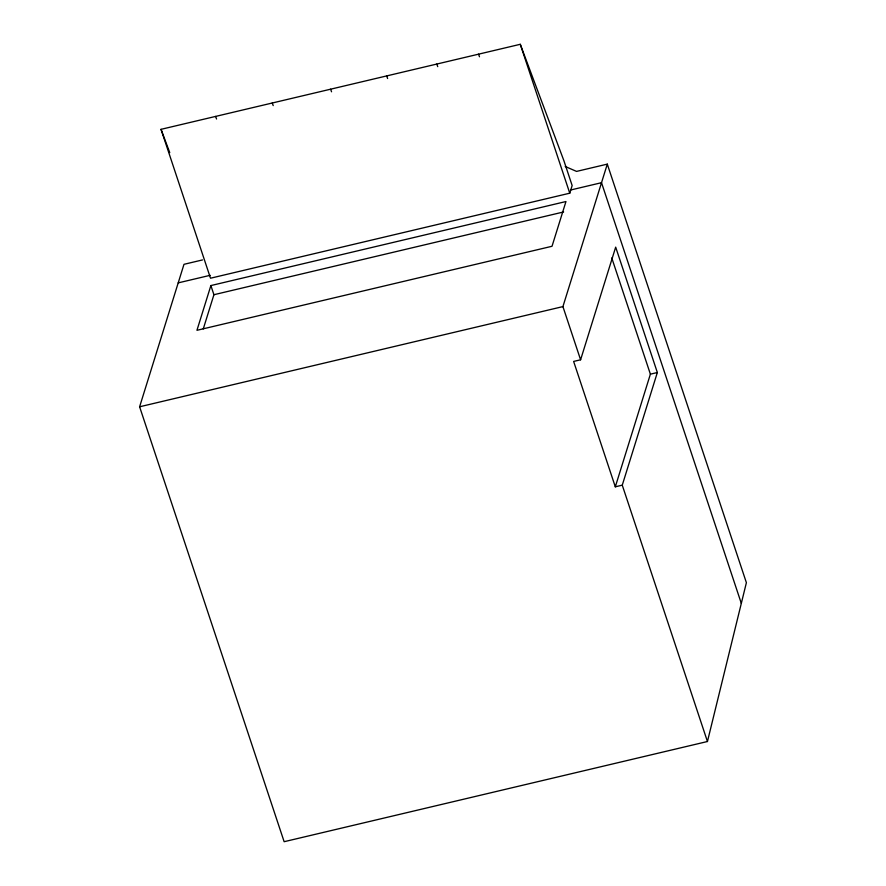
<?xml version="1.0" encoding="UTF-8"?>
<svg xmlns="http://www.w3.org/2000/svg" width="886" height="886" viewBox="0 0 886 886"><rect width="100%" height="100%" fill="white"/><g stroke="black" fill="none" stroke-linecap="round" stroke-linejoin="round"><path stroke-width="1.33" d="M202.517 259.93L183.989 264.316L139.611 406.785L284.14 841.7L707.449 741.516L746.389 582.678L607.298 164.131L576.553 171.408L565.19 166.468M210.879 285.569L196.947 330.301L552.022 246.275L565.966 201.532L210.879 285.569L213.925 294.717L203.271 328.916M569.764 193.192L572.146 185.539L563.906 160.72L520.281 44.3L161.03 129.334L210.514 278.215L569.764 193.192L520.281 44.3M580.596 359.794L615.681 247.139L657.346 372.519L622.26 485.174L615.305 486.813L573.63 361.433L580.596 359.794L562.92 306.6L607.298 164.131M615.305 486.813L650.39 374.169L611.761 257.926M178.208 282.878L210.181 275.313M570.772 189.969L601.516 182.693L741.316 603.377M213.925 294.717L563.618 211.953M139.611 406.785L562.92 306.6M650.39 374.169L657.346 372.519M478.529 54.179L479.492 56.77M436.765 64.069L437.739 66.649M386.65 75.93L387.614 78.522M330.589 89.198L331.563 91.79M272.235 103.009L273.209 105.6M215.586 116.42L216.561 119.001M161.03 129.334L169.758 152.614M622.26 485.174L707.449 741.516"/></g></svg>
